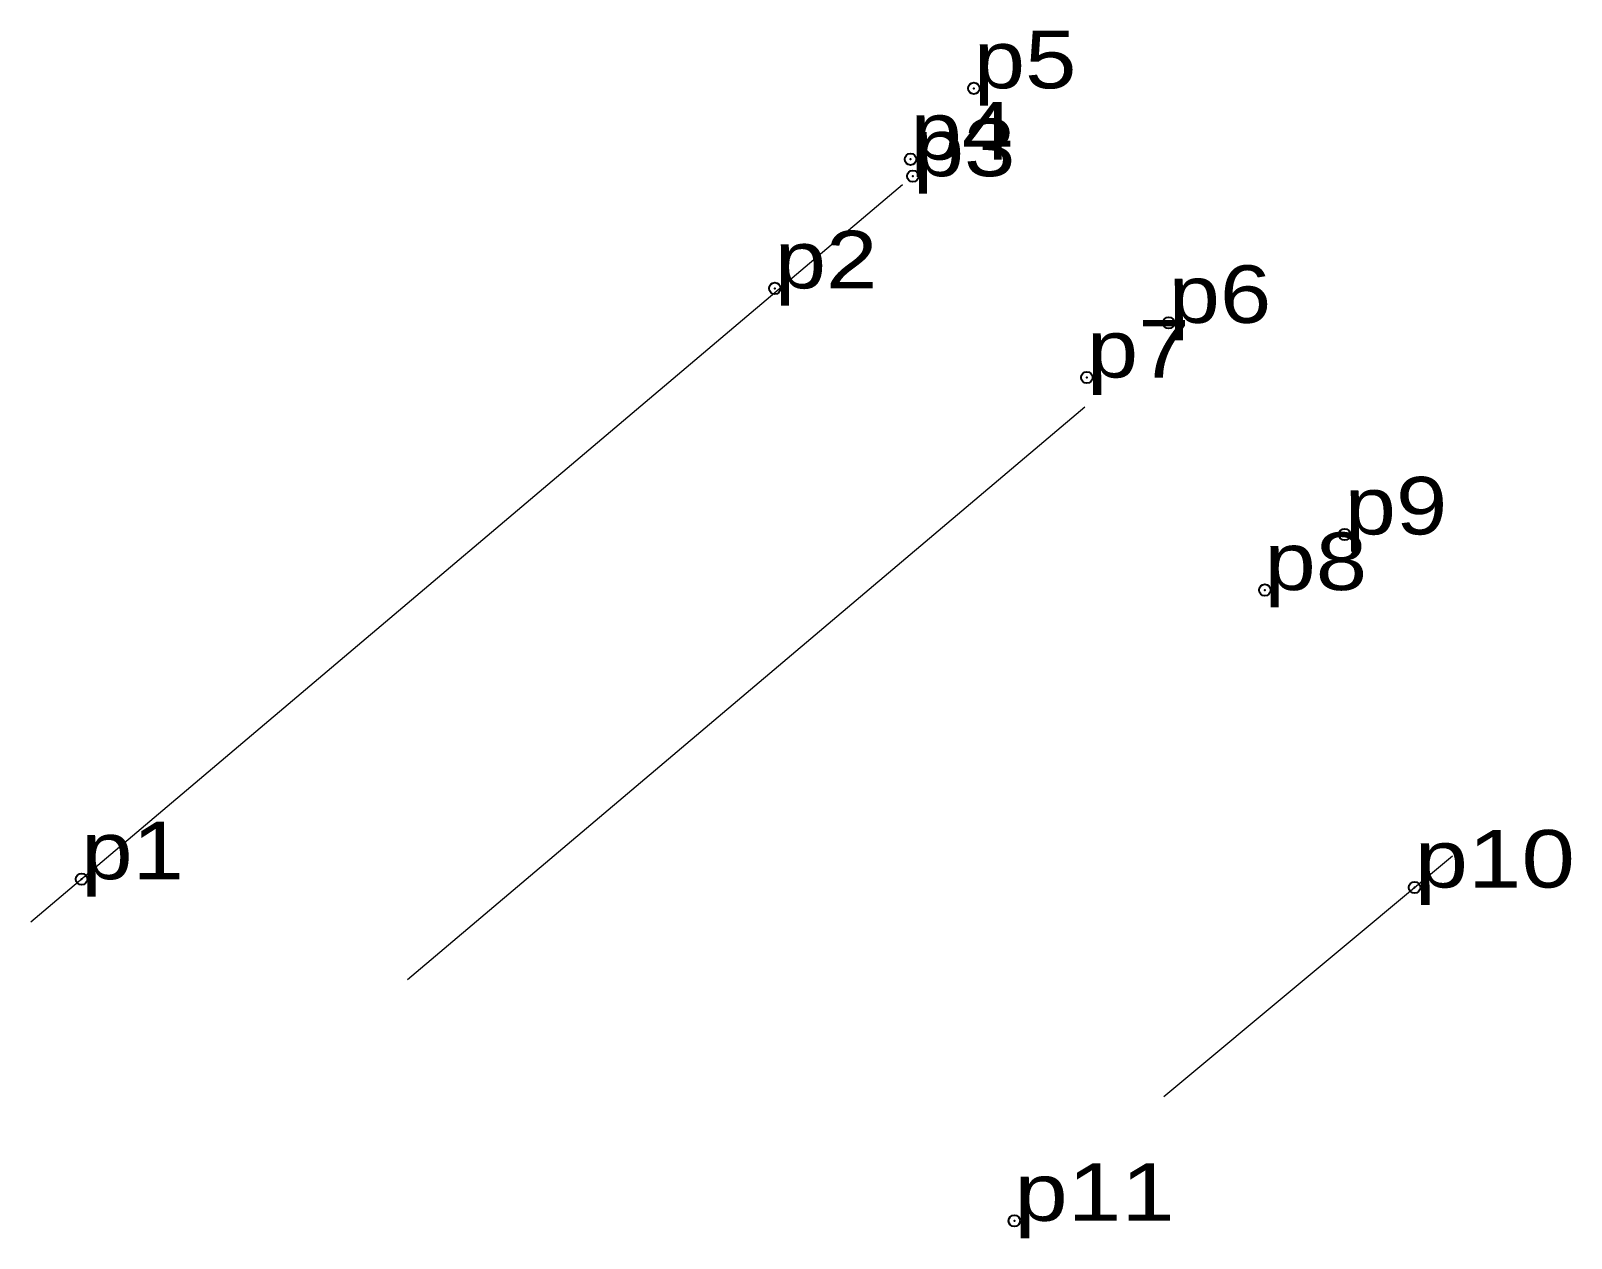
# Model space of a CAD drawing. Header units: metres. Extents: x 536590 to 548895, y 1836045 to 1838403.
# Drawn here: x 540741.02 to 540789.24, y 1836045.11 to 1836082.89 of the extents above.
import ezdxf

# ---------------------------------------------------------------- set-up
doc = ezdxf.new("R2010")
doc.units = ezdxf.units.M
doc.header["$LTSCALE"] = 0.72
doc.header["$PDMODE"] = 32
doc.header["$PDSIZE"] = 0.36
doc.layers.add('10', color=7, linetype='Continuous', lineweight=13)
doc.layers.add('12', color=7, linetype='Continuous')
doc.layers.add('7', color=7, linetype='Continuous')

msp = doc.modelspace()

# ---------------------------------------------------------------- linework, layer by layer
at = {"layer": '10'}
for p, q in [((540768.31, 1836078.07), (540741.02, 1836055)), ((540774.02, 1836071.11), (540752.81, 1836053.19)), ((540776.49, 1836049.54), (540785.53, 1836057.07))]:
    msp.add_line(p, q, dxfattribs=at)
at = {"layer": '7'}
for p in [(540770.54, 1836081.09), (540768.56, 1836078.87), (540768.63, 1836078.34), (540764.31, 1836074.83), (540776.64, 1836073.75), (540774.08, 1836072.04), (540782.15, 1836067.13), (540779.65, 1836065.39), (540742.61, 1836056.34), (540784.34, 1836056.08), (540771.81, 1836045.65)]:
    msp.add_point(p, dxfattribs=at)

# ---------------------------------------------------------------- texts
at = {"layer": '12'}
for s, width, p in [('p5', 1.2, (540770.54, 1836081.09)), ('p4', 1.2, (540768.56, 1836078.86)), ('p3', 1.2, (540768.63, 1836078.34)), ('p2', 1.2, (540764.31, 1836074.83)), ('p6', 1.2, (540776.64, 1836073.75)), ('p7', 1.2, (540774.08, 1836072.04)), ('p9', 1.2, (540782.15, 1836067.13)), ('p8', 1.2, (540779.64, 1836065.39)), ('p1', 1.2, (540742.6, 1836056.34)), ('p10', 1.25, (540784.34, 1836056.08)), ('p11', 1.25, (540771.81, 1836045.65))]:
    msp.add_text(s, height=1.8, dxfattribs=dict(at, width=width)).set_placement(p)

doc.saveas('drawing.dxf')
